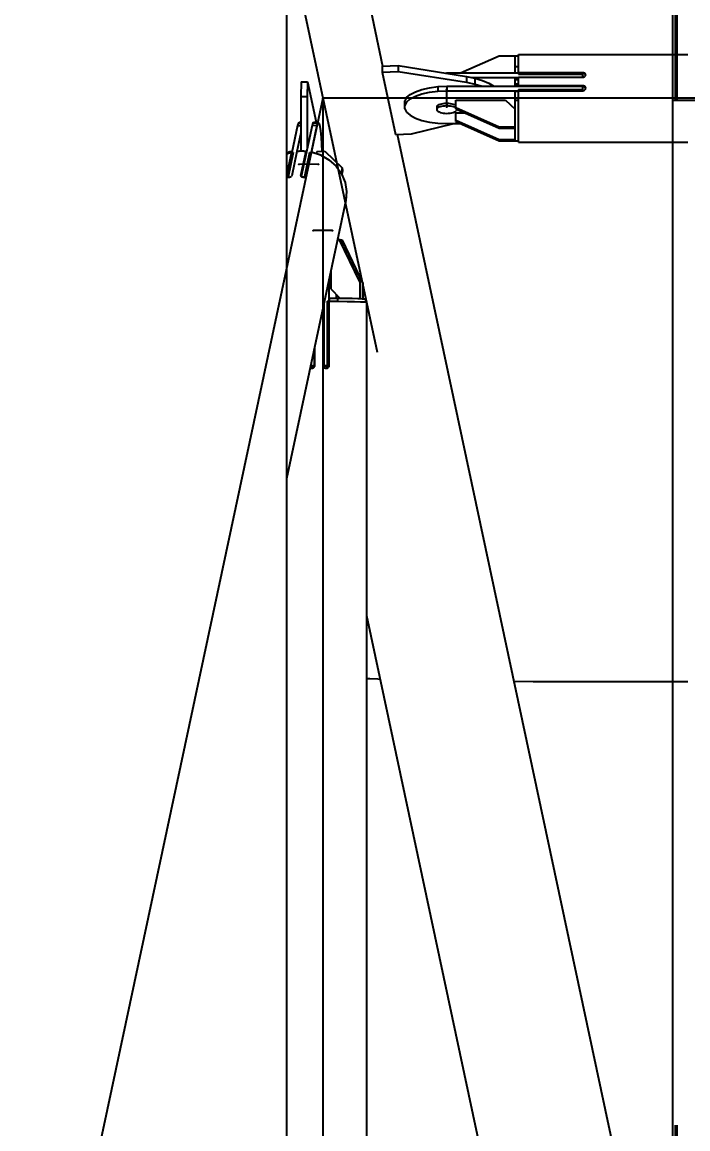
# Model space of a CAD drawing. Header units: millimetres. Extents: x 150209.93 to 150215.05, y 136675.65 to 136679.93.
# Drawn here: x 150213.5073 to 150213.5487, y 136677.9768 to 136678.0456 of the extents above; entities that cross this region are included whole.
import ezdxf

# ---------------------------------------------------------------- set-up
doc = ezdxf.new("R2010")
doc.units = ezdxf.units.MM
doc.header["$LTSCALE"] = 0.25
for name, pattern in [('CENTER', [50.8, 31.75, -6.35, 6.35, -6.35]), ('XKITLINE00', [0]), ('XKITLINE02', [4, 2, -2])]:
    doc.linetypes.add(name, pattern=pattern)
doc.styles.add('ROMANS', font='romans.shx')
doc.dimstyles.new('MD300', dxfattribs={"dimtxt": 2.5, "dimasz": 2.5, "dimexe": 1, "dimexo": 1, "dimgap": 0.5, "dimtad": 1, "dimdec": 1, "dimlfac": 50, "dimrnd": 0.5, "dimdsep": 46, "dimtxsty": 'ROMANS', "dimcen": 1, "dimclrd": 146, "dimclre": 146, "dimclrt": 30, "dimadec": 1, "dimazin": 2, "dimtfac": 1, "dimtdec": 1, "dimtmove": 0, "dimatfit": 1, "dimfxl": 1, "dimtolj": 1, "dimtzin": 0, "dimlwd": -1, "dimlwe": -1, "dimarcsym": 0})

# ---------------------------------------------------------------- blocks, each defined once
blk = doc.blocks.new('çatıı')
at = {"color": 116, "linetype": 'XKITLINE02', "true_color": 0x136734}
for p, q in [((23097.15, 12049.63), (23097.15, 13721.24)), ((23097.69, 12049.63), (23097.68, 13721.24)), ((23097.15, 11231.06), (23097.16, 12049.63)), ((23097.69, 11231.06), (23097.69, 12049.63))]:
    blk.add_line(p, q, dxfattribs=at)
at = {"color": 8, "linetype": 'CENTER'}
for p, q in [((22900, 12689.51), (22900, 11020.27)), ((22900, 12460.27), (23073.55, 11647.05)), ((23026.01, 12047.51), (23026.01, 12053.04)), ((22987.5, 12050.27), (22900, 11640.27)), ((22987.5, 12050.27), (22987.5, 11230.27)), ((23342.5, 12050.27), (22987.5, 12050.27)), ((22986.1, 12029.74), (22980.12, 12029.72)), ((22990.48, 12009.13), (22984.51, 12009.12))]:
    blk.add_line(p, q, dxfattribs=at)
at = {"color": 8, "linetype": 'XKITLINE00'}
for p, q in [((22976.2, 12255.76), (22976.2, 11678.81)), ((22976.2, 12200.34), (23006.09, 12060.27)), ((23030.28, 12058.13), (23042.31, 12063.47)), ((23042.31, 12063.47), (23047.31, 12063.47)), ((23047.31, 12063.47), (23048.31, 12063.47)), ((23047.31, 12063.47), (23047.31, 12063.45)), ((23047.31, 12063.45), (23047.31, 12063.44)), ((23047.31, 12061.74), (23047.31, 12063.44)), ((23047.31, 12058.14), (23047.31, 12061.74)), ((23048.31, 12063.91), (23101, 12063.91)), ((23048.31, 12062.27), (23048.31, 12063.91)), ((23048.31, 12058.13), (23048.31, 12062.27)), ((23005.92, 12060.26), (23010.9, 12060.43)), ((23005.92, 12060.26), (23005.92, 12058.67)), ((23005.92, 12058.66), (23005.92, 12058.42)), ((23005.92, 12058.42), (23010.9, 12058.58)), ((23005.92, 12058.42), (23010.05, 12039.04)), ((23010.9, 12060.43), (23010.9, 12058.58)), ((23010.9, 12060.43), (23032.15, 12057.07)), ((23010.9, 12058.58), (23032.15, 12055.23)), ((23025.53, 12058.11), (23026.01, 12058.13)), ((23026.01, 12058.13), (23048.31, 12058.13)), ((23026.01, 12058.13), (23026.01, 12058.04)), ((23047.31, 12060.15), (23048.31, 12060.15)), ((23048.31, 12058.3), (23068.31, 12058.3)), ((23048.31, 12058.13), (23048.31, 12057.72)), ((23048.31, 12058.05), (23068.31, 12058.05)), ((23048.31, 12058.03), (23068.31, 12058.03)), ((23048.31, 12057.72), (23068.31, 12057.72)), ((23068.31, 12058.3), (23068.31, 12058.05)), ((23068.31, 12058.3), (23068.58, 12058.25)), ((23068.31, 12058.05), (23068.58, 12058.02)), ((23068.31, 12056.81), (23068.31, 12058.03)), ((23068.58, 12058.25), (23068.81, 12058.16)), ((23068.58, 12058.02), (23068.81, 12057.92)), ((23068.81, 12057.92), (23068.85, 12057.9)), ((23068.83, 12058.14), (23069, 12058)), ((23068.85, 12057.9), (23069, 12057.76)), ((23069, 12058), (23069.12, 12057.79)), ((23069, 12057.76), (23069.12, 12057.55)), ((23069.12, 12057.79), (23069.16, 12057.56)), ((22980.77, 12055.41), (22980.61, 12050.85)), ((22980.77, 12055.41), (22982.76, 12055.42)), ((22982.76, 12055.42), (22982.61, 12050.85)), ((22982.76, 12055.42), (22985.44, 12042.83)), ((23032.15, 12057.07), (23032.15, 12055.23)), ((23032.15, 12057.07), (23034.79, 12056.54)), ((23032.15, 12055.23), (23034.79, 12054.69)), ((23033.73, 12056.75), (23048.31, 12056.75)), ((23034.79, 12056.54), (23034.79, 12054.69)), ((23034.79, 12056.54), (23037.15, 12055.83)), ((23034.79, 12054.69), (23037.13, 12053.99)), ((23037.15, 12055.83), (23039.13, 12054.96)), ((23039.13, 12054.96), (23040.64, 12053.99)), ((23047.31, 12055.43), (23047.31, 12056.69)), ((23047.31, 12056.69), (23048.31, 12056.69)), ((23047.31, 12056.07), (23048.31, 12056.07)), ((23047.31, 12053.99), (23047.31, 12055.43)), ((23047.31, 12054.77), (23048.31, 12054.77)), ((23048.31, 12054), (23048.31, 12056.81)), ((23048.31, 12056.81), (23068.31, 12056.81)), ((23048.31, 12054.23), (23068.31, 12054.23)), ((23068.31, 12056.81), (23068.58, 12056.85)), ((23068.31, 12054.23), (23068.31, 12054)), ((23068.31, 12054.23), (23068.58, 12054.19)), ((23068.58, 12056.85), (23068.81, 12056.95)), ((23068.58, 12054.19), (23068.58, 12053.96)), ((23068.58, 12054.19), (23068.81, 12054.08)), ((23068.81, 12056.95), (23069, 12057.12)), ((23069.12, 12057.33), (23069, 12057.12)), ((23069.16, 12057.56), (23069.12, 12057.33)), ((23069.12, 12057.55), (23069.14, 12057.44)), ((22980.61, 12050.85), (22982.61, 12050.85)), ((22980.61, 12050.85), (22980.66, 12033.9)), ((22982.61, 12050.85), (22982.65, 12034.89)), ((23013.55, 12050.47), (23014.67, 12051.44)), ((23014.67, 12051.44), (23016.28, 12052.3)), ((23014.67, 12050.06), (23016.28, 12050.92)), ((23016.28, 12052.3), (23018.31, 12053.01)), ((23016.28, 12050.92), (23018.31, 12051.63)), ((23018.31, 12053.01), (23020.68, 12053.55)), ((23018.31, 12051.63), (23020.68, 12052.17)), ((23020.68, 12053.55), (23023.29, 12053.88)), ((23020.68, 12052.17), (23023.29, 12052.49)), ((23023.29, 12053.88), (23026.01, 12053.99)), ((23023.29, 12053.88), (23023.29, 12052.49)), ((23023.29, 12052.49), (23026.01, 12052.61)), ((23026.01, 12053.99), (23026.01, 12052.61)), ((23026.01, 12053.99), (23068.31, 12053.99)), ((23026.01, 12052.61), (23048.31, 12052.61)), ((23047.31, 12054.11), (23048.31, 12054.11)), ((23047.31, 12052.43), (23048.31, 12052.43)), ((23047.31, 12047.03), (23047.31, 12052.43)), ((23048.31, 12054.11), (23048.31, 12053.99)), ((23048.31, 12054), (23068.31, 12054)), ((23048.31, 12053.02), (23048.31, 12052.61)), ((23048.31, 12053.02), (23068.31, 12053.02)), ((23048.31, 12036.64), (23048.31, 12052.59)), ((23048.31, 12052.59), (23068.31, 12052.59)), ((23068.31, 12054), (23068.58, 12053.96)), ((23068.31, 12054), (23068.31, 12053.99)), ((23068.31, 12052.59), (23068.31, 12053.99)), ((23068.31, 12052.59), (23068.58, 12052.65)), ((23068.58, 12053.96), (23068.81, 12053.84)), ((23068.58, 12052.65), (23068.81, 12052.75)), ((23068.81, 12054.08), (23069, 12053.89)), ((23068.81, 12053.84), (23069, 12053.66)), ((23068.81, 12052.75), (23069, 12052.93)), ((23069, 12053.89), (23069.12, 12053.67)), ((23069, 12053.66), (23069.12, 12053.43)), ((23069.12, 12053.16), (23069, 12052.93)), ((23069.12, 12053.67), (23069.16, 12053.41)), ((23069.12, 12053.43), (23069.14, 12053.3)), ((23069.16, 12053.41), (23069.12, 12053.16)), ((23013.55, 12050.47), (23012.98, 12049.43)), ((23012.98, 12046.98), (23012.98, 12049.43)), ((23013.55, 12049.09), (23012.98, 12048.04)), ((23013.55, 12049.09), (23014.67, 12050.06)), ((23022.96, 12047.72), (23022.91, 12047.51)), ((23022.91, 12047.51), (23022.91, 12046.77)), ((23023.1, 12047.92), (23022.96, 12047.72)), ((23023.1, 12047.92), (23023.33, 12048.11)), ((23023.1, 12047.19), (23023.33, 12047.38)), ((23023.33, 12048.11), (23023.64, 12048.29)), ((23023.33, 12047.38), (23023.64, 12047.55)), ((23023.64, 12048.29), (23024.02, 12048.43)), ((23023.64, 12047.55), (23024.02, 12047.7)), ((23024.02, 12048.43), (23024.46, 12048.55)), ((23024.02, 12047.7), (23024.46, 12047.82)), ((23024.46, 12048.55), (23024.95, 12048.64)), ((23024.46, 12047.82), (23024.95, 12047.91)), ((23024.95, 12048.64), (23025.47, 12048.7)), ((23024.95, 12047.91), (23025.47, 12047.96)), ((23025.47, 12048.7), (23026.01, 12048.72)), ((23025.47, 12047.96), (23026.01, 12047.98)), ((23026.01, 12048.72), (23026.55, 12048.7)), ((23026.01, 12048.72), (23026.01, 12047.98)), ((23026.01, 12047.98), (23026.55, 12047.96)), ((23026.55, 12048.7), (23027.07, 12048.64)), ((23026.55, 12047.96), (23027.07, 12047.91)), ((23027.07, 12048.64), (23027.56, 12048.55)), ((23027.07, 12047.91), (23027.56, 12047.82)), ((23027.56, 12048.55), (23028.01, 12048.43)), ((23027.56, 12047.82), (23028.01, 12047.7)), ((23028.01, 12048.43), (23028.39, 12048.29)), ((23028.01, 12047.7), (23028.39, 12047.55)), ((23028.39, 12048.29), (23028.7, 12048.11)), ((23028.39, 12047.55), (23028.7, 12047.38)), ((23028.7, 12048.11), (23028.81, 12048.02)), ((23028.7, 12047.38), (23028.81, 12047.28)), ((23028.81, 12046.96), (23028.81, 12049.65)), ((23028.81, 12049.65), (23044.31, 12049.65)), ((23028.81, 12047.35), (23042.31, 12041.36)), ((23044.31, 12049.65), (23047.31, 12046.89)), ((23047.31, 12049.72), (23048.31, 12049.72)), ((23012.98, 12046.98), (23013.55, 12045.94)), ((23013.55, 12045.94), (23014.67, 12044.96)), ((23014.67, 12044.96), (23016.28, 12044.1)), ((23016.28, 12044.1), (23018.31, 12043.39)), ((23022.96, 12046.98), (23022.91, 12046.77)), ((23022.91, 12046.77), (23022.96, 12046.56)), ((23023.1, 12047.19), (23022.96, 12046.98)), ((23022.96, 12046.56), (23023.1, 12046.36)), ((23023.1, 12046.36), (23023.33, 12046.17)), ((23023.33, 12046.17), (23023.64, 12046)), ((23023.64, 12046), (23024.02, 12045.85)), ((23024.02, 12045.85), (23024.46, 12045.73)), ((23024.46, 12045.73), (23024.95, 12045.64)), ((23024.95, 12045.64), (23025.47, 12045.59)), ((23025.47, 12045.59), (23026.01, 12045.57)), ((23026.01, 12045.57), (23026.55, 12045.59)), ((23026.55, 12045.59), (23027.07, 12045.64)), ((23027.07, 12045.64), (23027.56, 12045.73)), ((23027.56, 12045.73), (23028.01, 12045.85)), ((23028.01, 12045.85), (23028.39, 12046)), ((23028.39, 12046), (23028.7, 12046.17)), ((23028.7, 12046.17), (23028.93, 12046.36)), ((23028.81, 12046.96), (23042.31, 12040.97)), ((23028.81, 12043.07), (23028.81, 12045.76)), ((23028.81, 12045.76), (23031.51, 12045.76)), ((23029.07, 12046.56), (23028.93, 12046.36)), ((23029.11, 12046.77), (23029.07, 12046.56)), ((23029.1, 12046.83), (23029.11, 12046.77)), ((23029.11, 12046.82), (23029.11, 12046.77)), ((23047.31, 12041.38), (23047.31, 12047.03)), ((22979.65, 12041.84), (22977.85, 12033.38)), ((22979.89, 12042.61), (22979.65, 12041.84)), ((22979.65, 12041.84), (22980.64, 12041.85)), ((22979.89, 12042.61), (22980.13, 12042.82)), ((22979.89, 12042.61), (22980.64, 12042.61)), ((22980.13, 12042.82), (22980.64, 12042.82)), ((22984.14, 12041.85), (22980.74, 12025.95)), ((22985.63, 12041.86), (22983.83, 12033.4)), ((22984.37, 12042.62), (22984.14, 12041.85)), ((22984.14, 12041.85), (22985.63, 12041.86)), ((22984.37, 12042.62), (22984.61, 12042.83)), ((22984.37, 12042.62), (22985.86, 12042.63)), ((22984.61, 12042.83), (22986.1, 12042.83)), ((22985.86, 12042.63), (22985.63, 12041.86)), ((22985.86, 12042.63), (22986.1, 12042.83)), ((22986.1, 12042.83), (22986.34, 12042.46)), ((22986.34, 12042.46), (22986.57, 12041.54)), ((22986.57, 12041.54), (22986.78, 12040.1)), ((23015.03, 12039.2), (23028.23, 12042.42)), ((23018.31, 12043.39), (23020.68, 12042.86)), ((23020.68, 12042.86), (23023.29, 12042.53)), ((23023.29, 12042.53), (23026.01, 12042.42)), ((23026.01, 12042.42), (23030.28, 12042.42)), ((23028.81, 12043.46), (23042.31, 12037.47)), ((23028.81, 12043.07), (23042.31, 12037.08)), ((23042.31, 12041.36), (23042.31, 12040.97)), ((23042.31, 12041.36), (23047.31, 12041.36)), ((23042.31, 12040.97), (23047.31, 12040.97)), ((23047.31, 12041.38), (23047.31, 12041.36)), ((23047.31, 12041.36), (23047.31, 12041.34)), ((23047.31, 12037.08), (23047.31, 12041.34)), ((22980.65, 12039.49), (22979.42, 12033.75)), ((22986.78, 12040.1), (22986.96, 12038.21)), ((22986.96, 12038.21), (22987.11, 12035.95)), ((23010.05, 12039.04), (23015.03, 12039.2)), ((23010.61, 12039.06), (23083.35, 11698.23)), ((23042.31, 12037.47), (23042.31, 12037.08)), ((23042.31, 12037.47), (23047.31, 12037.47)), ((23042.31, 12037.08), (23047.31, 12037.08)), ((23047.31, 12037.08), (23048.31, 12037.08)), ((22976.2, 12033.06), (22977.21, 12033.74)), ((22977.74, 12033.56), (22976.2, 12026.3)), ((22976.2, 12033.04), (22977.74, 12033.56)), ((22977.21, 12033.74), (22977.93, 12033.75)), ((22977.74, 12033.56), (22977.77, 12032.97)), ((22977.74, 12033.53), (22977.84, 12033.56)), ((22977.84, 12033.56), (22977.76, 12033.18)), ((22979.43, 12033.75), (22977.81, 12026.16)), ((22977.84, 12033.56), (22977.85, 12033.38)), ((22979.43, 12033.75), (22980.82, 12033.9)), ((22979.52, 12033.84), (22979.5, 12033.76)), ((22979.52, 12033.84), (22980.22, 12033.89)), ((22980.22, 12033.89), (22980.2, 12033.83)), ((22980.22, 12033.89), (22980.91, 12033.91)), ((22982.22, 12033.76), (22980.6, 12026.17)), ((22980.82, 12033.9), (22982.22, 12033.76)), ((22980.91, 12033.91), (22981.61, 12033.89)), ((22981.61, 12033.89), (22981.6, 12033.82)), ((22981.61, 12033.89), (22982.31, 12033.84)), ((22982.22, 12033.76), (22982.24, 12033.2)), ((22982.31, 12033.84), (22982.23, 12033.46)), ((22983.92, 12033.57), (22982.3, 12025.98)), ((22982.31, 12033.84), (22982.33, 12033.38)), ((22983.92, 12033.57), (22986.77, 12032.66)), ((22984.01, 12033.57), (22984.01, 12033.54)), ((22984.01, 12033.57), (22986.6, 12032.75)), ((22985.68, 12033.76), (22985.53, 12033.09)), ((22985.68, 12033.76), (22988.17, 12033.77)), ((22987.11, 12035.95), (22987.19, 12033.77)), ((22987.15, 12034.81), (22987.37, 12033.77)), ((22988.17, 12033.77), (22993.55, 12028.66)), ((23048.31, 12036.64), (23101, 12036.64)), ((22977.77, 12032.97), (22976.24, 12025.81)), ((22977.86, 12033.14), (22976.29, 12025.79)), ((22978.3, 12033.38), (22976.68, 12025.8)), ((22977.76, 12033.18), (22977.77, 12032.75)), ((22977.85, 12033.38), (22978.3, 12033.38)), ((22977.85, 12033.38), (22977.86, 12033.14)), ((22977.86, 12033.14), (22978.3, 12033.38)), ((22982.24, 12033.2), (22980.7, 12025.98)), ((22983.38, 12033.4), (22981.76, 12025.81)), ((22982.23, 12033.46), (22982.25, 12033)), ((22983.38, 12033.4), (22983.83, 12033.4)), ((22983.38, 12033.4), (22983.83, 12033.16)), ((22983.83, 12033.4), (22983.83, 12033.17)), ((22986.6, 12032.75), (22986.59, 12032.72)), ((22986.6, 12032.75), (22986.73, 12032.67)), ((22986.77, 12032.66), (22989.4, 12031.16)), ((22987.19, 12032.42), (22988.96, 12031.45)), ((22988.96, 12031.45), (22989.1, 12031.33)), ((22989.4, 12031.16), (22991.63, 12029.17)), ((22991.63, 12029.17), (22993.34, 12026.78)), ((22993.55, 12028.66), (22993.19, 12026.99)), ((22993.34, 12026.78), (22994.45, 12024.11)), ((22993.58, 12027.74), (22993.37, 12026.72)), ((22993.55, 12028.66), (22993.58, 12027.74)), ((22976.2, 12025.86), (22976.24, 12025.81)), ((22976.24, 12025.81), (22976.41, 12025.76)), ((22976.41, 12025.76), (22976.64, 12025.74)), ((22976.58, 12025.74), (22976.68, 12025.8)), ((22976.64, 12025.74), (22976.9, 12025.75)), ((22976.68, 12025.8), (22977.18, 12025.8)), ((22976.9, 12025.75), (22977.16, 12025.79)), ((22977.16, 12025.79), (22977.41, 12025.86)), ((22977.41, 12025.86), (22977.61, 12025.96)), ((22977.61, 12025.96), (22977.75, 12026.06)), ((22977.81, 12026.16), (22977.75, 12026.06)), ((22980.6, 12026.17), (22980.62, 12026.06)), ((22980.62, 12026.06), (22980.72, 12025.96)), ((22980.72, 12025.96), (22980.89, 12025.87)), ((22980.89, 12025.87), (22981.12, 12025.8)), ((22981.1, 12025.81), (22981.76, 12025.81)), ((22981.12, 12025.8), (22981.38, 12025.76)), ((22981.38, 12025.76), (22981.65, 12025.75)), ((22981.65, 12025.75), (22981.89, 12025.77)), ((22981.76, 12025.81), (22981.84, 12025.77)), ((22981.89, 12025.77), (22982.1, 12025.82)), ((22982.1, 12025.82), (22982.21, 12025.9)), ((22982.21, 12025.9), (22982.3, 12025.98)), ((22994.45, 12024.11), (22994.9, 12021.3)), ((22994.9, 12021.3), (22994.67, 12018.49)), ((22994.67, 12018.49), (22976.2, 11931.93)), ((22992.11, 12006.48), (22992.49, 12006.48)), ((22992.49, 12006.48), (22998.96, 11993)), ((22992.49, 12006.48), (22992.58, 12006.46)), ((22992.58, 12006.46), (22999.05, 11992.98)), ((22992.69, 12006.22), (22993.37, 12006.22)), ((22993.37, 12006.22), (22999.85, 11992.74)), ((22993.37, 12006.22), (22993.46, 12006.19)), ((22993.46, 12006.19), (22999.94, 11992.71)), ((22990, 11996.6), (22990, 11990.98)), ((22989.32, 11993.45), (22989.32, 11987.18)), ((22998.96, 11993), (22998.96, 11988)), ((22998.96, 11993), (22999.05, 11992.98)), ((22999.05, 11992.98), (22999.05, 11988)), ((22999.85, 11992.74), (22999.85, 11987.95)), ((22999.85, 11992.74), (22999.94, 11992.71)), ((22999.94, 11992.71), (22999.94, 11987.95)), ((22990, 11990.98), (22992.82, 11988.15)), ((22991.64, 11989.33), (22991.64, 11988.16)), ((22987.7, 11985.81), (22987.7, 11967.2)), ((22987.75, 11986.06), (22987.75, 11967.18)), ((22987.83, 11986.44), (22987.83, 11967.19)), ((22988.87, 11987.18), (22988.87, 11967.19)), ((22988.87, 11987.18), (22989.32, 11987.18)), ((22989.32, 11987.18), (22989.35, 11987.18)), ((22989.35, 11987.18), (22989.35, 11967.18)), ((22989.41, 11987.19), (22989.41, 11967.2)), ((22989.41, 11987.19), (22989.44, 11987.18)), ((22989.41, 11987.19), (22992.31, 11987.17)), ((22989.44, 11988.18), (22989.44, 11987.18)), ((22989.44, 11988.18), (22992.07, 11988.16)), ((22992.07, 11988.16), (22992.07, 11987.17)), ((22992.07, 11988.16), (22994.51, 11988.13)), ((22992.31, 11987.17), (22995.03, 11987.13)), ((22994.51, 11988.13), (22996.66, 11988.08)), ((22995.03, 11987.13), (22997.37, 11987.08)), ((22996.66, 11988.08), (22998.42, 11988.03)), ((22997.37, 11987.08), (22999.22, 11987.02)), ((22998.42, 11988.03), (22998.94, 11988)), ((22998.94, 11988), (22998.96, 11988)), ((22998.96, 11988), (22998.97, 11988)), ((22998.97, 11988), (22999.72, 11987.97)), ((22999.22, 11987.02), (23000.48, 11986.94)), ((22999.72, 11987.97), (23000.5, 11987.9)), ((23000.48, 11986.94), (23001.09, 11986.86)), ((23000.5, 11987.9), (23000.74, 11987.83)), ((23000.74, 11987.83), (23000.74, 11986.91)), ((23001.09, 11986.86), (23001.09, 11672.77)), ((22984.84, 11972.44), (22984.84, 11967.18)), ((22984.91, 11972.75), (22984.91, 11967.19)), ((22983.58, 11966.53), (22983.63, 11966.48)), ((22983.58, 11966.5), (22983.81, 11966.38)), ((22983.63, 11966.48), (22983.84, 11966.37)), ((22983.7, 11967.07), (22984.78, 11966.75)), ((22983.72, 11967.18), (22983.8, 11967.18)), ((22983.8, 11967.55), (22983.8, 11967.18)), ((22983.8, 11967.18), (22984.84, 11967.18)), ((22983.81, 11966.38), (22983.86, 11966.36)), ((22983.81, 11966.38), (22984.07, 11966.34)), ((22984.07, 11966.34), (22984.33, 11966.38)), ((22984.33, 11966.38), (22984.56, 11966.5)), ((22984.75, 11966.69), (22984.56, 11966.5)), ((22984.87, 11966.93), (22984.75, 11966.69)), ((22984.84, 11967.18), (22984.9, 11967.16)), ((22984.91, 11967.19), (22984.87, 11966.93)), ((22987.7, 11967.2), (22987.75, 11967.18)), ((22987.7, 11967.2), (22987.74, 11966.93)), ((22987.74, 11966.93), (22987.79, 11966.92)), ((22987.74, 11966.93), (22987.86, 11966.7)), ((22987.75, 11967.18), (22987.79, 11966.92)), ((22987.79, 11966.92), (22987.91, 11966.68)), ((22987.83, 11967.19), (22989.27, 11966.76)), ((22987.83, 11967.19), (22988.87, 11967.19)), ((22987.86, 11966.7), (22988.05, 11966.51)), ((22987.91, 11966.68), (22988.1, 11966.49)), ((22988.05, 11966.51), (22988.29, 11966.39)), ((22988.1, 11966.49), (22988.32, 11966.38)), ((22988.29, 11966.39), (22988.34, 11966.37)), ((22988.29, 11966.39), (22988.55, 11966.35)), ((22988.55, 11966.35), (22988.82, 11966.39)), ((22988.82, 11966.39), (22989.05, 11966.51)), ((22988.87, 11967.19), (22989.35, 11967.18)), ((22989.05, 11966.51), (22989.24, 11966.7)), ((22989.34, 11966.93), (22989.24, 11966.7)), ((22989.41, 11967.2), (22989.34, 11966.93)), ((22989.35, 11967.18), (22989.4, 11967.17)), ((23001.09, 11889.45), (23043.28, 11691.79)), ((23001.09, 11869.95), (23002.08, 11869.88)), ((23001.09, 11869.95), (23002.08, 11869.88)), ((23002.08, 11869.88), (23004.6, 11869.76)), ((23002.08, 11869.88), (23004.6, 11869.76)), ((23004.6, 11869.76), (23005.3, 11869.73)), ((23004.6, 11869.76), (23005.3, 11869.73)), ((23046.9, 11869.04), (23052.88, 11869)), ((23046.9, 11869.04), (23052.88, 11869)), ((23052.88, 11869), (23060.13, 11868.97)), ((23052.88, 11869), (23060.13, 11868.97)), ((23060.13, 11868.97), (23067.53, 11868.95)), ((23067.53, 11868.95), (23075, 11868.94)), ((23075, 11868.94), (23082.46, 11868.95)), ((23082.46, 11868.95), (23089.86, 11868.97)), ((23089.86, 11868.97), (23097.12, 11869)), ((23089.86, 11868.97), (23097.12, 11869)), ((23097.12, 11869), (23101, 11869.02)), ((23097.12, 11869), (23101, 11869.02))]:
    blk.add_line(p, q, dxfattribs=at)
at = {"color": 7, "linetype": 'XKITLINE00'}
for p, q in [((23096.3, 12049.63), (23096.3, 12114.46)), ((23096.3, 12049.63), (23116.3, 12049.63)), ((23096.3, 11663.11), (23096.31, 12049.63)), ((23096.31, 12049.63), (23116.31, 12049.63))]:
    blk.add_line(p, q, dxfattribs=at)
at = {"color": 8, "linetype": 'XKITLINE00'}
for centre in [(23026.01, 12053.04), (22987.5, 12050.27), (22987.5, 12050.27), (22987.5, 12050.27), (23026.01, 12047.51), (22980.12, 12029.72), (22986.1, 12029.74), (22984.51, 12009.12), (22990.48, 12009.13)]:
    blk.add_circle(centre, 0.05, dxfattribs=at)
blk = doc.blocks.new('*D6')
at = {"color": 146, "transparency": 16777216}
for p, q in [((150212.86359, 136678.626031), (150213.527899, 136678.624802)), ((150212.83196, 136677.744973), (150212.83174, 136677.626088)), ((150213.556269, 136677.743633), (150213.556049, 136677.624748))]:
    blk.add_line(p, q, dxfattribs=at)
for points in [[(150212.863599, 136678.631031), (150212.86358, 136678.621031), (150212.83359, 136678.626086)], [(150213.527908, 136678.629802), (150213.527889, 136678.619802), (150213.557899, 136678.624747)]]:
    blk.add_solid(points, dxfattribs=at)
at = {"layer": 'DEFPOINTS', "color": 0, "transparency": 16777216}
for p in [(150212.83381, 136678.744971), (150213.558118, 136678.743631), (150213.557899, 136678.624747)]:
    blk.add_point(p, dxfattribs=at)
at = {"color": 30, "transparency": 16777216, "insert": (150213.19579, 136678.650416), "char_height": 0.03, "attachment_point": 5, "rotation": 359.89403, "style": 'ROMANS'}
blk.add_mtext('\\A1;36', dxfattribs=at)

msp = doc.modelspace()

# ---------------------------------------------------------------- block references
at = {"xscale": 0.0002000170049888334, "yscale": 0.0002000170049888334, "zscale": 0.0002000170049888334}
msp.add_blockref('çatıı', (150208.928067, 136675.630592), dxfattribs=at)

# ---------------------------------------------------------------- dimensions: what is measured, and where the dimension line sits
dim = msp.add_aligned_dim(p1=(150212.83381, 136678.744971), p2=(150213.558118, 136678.743631), distance=-0.118885, dimstyle='MD300', override={"dimtxt": 0.03, "dimasz": 0.03, "dimgap": 0.01})
dim.commit()
dim.dimension.update_dxf_attribs({"geometry": '*D6', "text_midpoint": (150213.19579, 136678.650416)})

doc.saveas('drawing.dxf')
